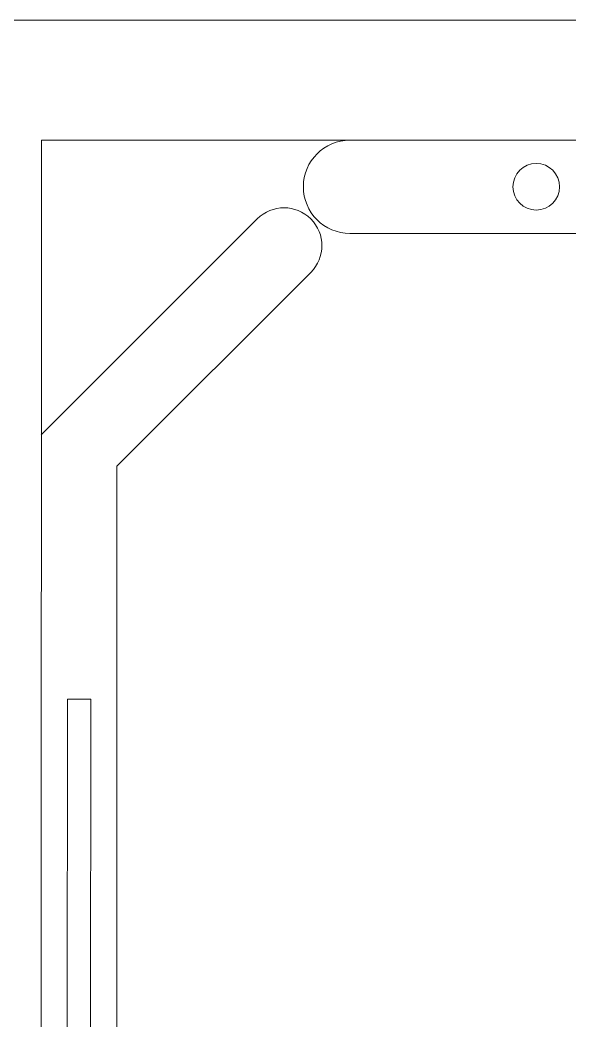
# Model space of a CAD drawing. Header units: millimetres. Extents: x 26027 to 581921, y 7230 to 233891.
# Drawn here: x 494484 to 494957, y 132671 to 133530 of the extents above; entities that cross this region are included whole.
import ezdxf

# ---------------------------------------------------------------- set-up
doc = ezdxf.new("R2010")
doc.units = ezdxf.units.MM
doc.header["$LTSCALE"] = 5
for name, color, linetype, lineweight in [('Medical Equipment and Furniture', 252, 'Continuous', 0), ('Medical Equipment and Furniture1', 252, 'Continuous', 5), ('Walls', 252, 'Continuous', 5)]:
    doc.layers.add(name, color=color, linetype=linetype, lineweight=lineweight)

# ---------------------------------------------------------------- blocks, each defined once
blk = doc.blocks.new('HF16786E-P')
at = {"layer": 'Medical Equipment and Furniture1'}
for p, q in [((0, -0.425), (0, 0.425)), ((-0.08, -0.16), (-0.08, 0.16)), ((-0.1136, -0.1936), (-0.28, -0.36)), ((-0.06763, -0.23956), (-0.25308, -0.425)), ((-1.86, -0.36), (-0.28, -0.36)), ((-0.48, -0.3825), (-1.66, -0.3825)), ((-0.48, -0.3825), (-0.48, -0.4025)), ((-0.48, -0.4025), (-1.66, -0.4025)), ((-2.14, -0.425), (0, -0.425))]:
    blk.add_line(p, q, dxfattribs=at)
blk.add_circle((-0.04, 0), 0.02, dxfattribs=at)
for centre, radius, start, end in [((-0.04, -0.16), 0.04, 180, 0), ((-0.09061, -0.21658), 0.0325, 315, 135)]:
    blk.add_arc(centre, radius, start, end, dxfattribs=at)

msp = doc.modelspace()

# ---------------------------------------------------------------- linework, layer by layer
at = {"layer": 'Walls', "elevation": 0}
msp.add_lwpolyline([(485017.58, 133530.27), (498331.91, 133530.27), (498331.91, 133430.27)], dxfattribs=at)

# ---------------------------------------------------------------- block references
at = {"layer": 'Medical Equipment and Furniture', "lineweight": 0, "xscale": -1000, "yscale": 1000, "zscale": 1000, "rotation": 269.9850063405836}
msp.add_blockref('HF16786E-P', (494927.58, 133427.08, 0), dxfattribs=at)

doc.saveas('drawing.dxf')
